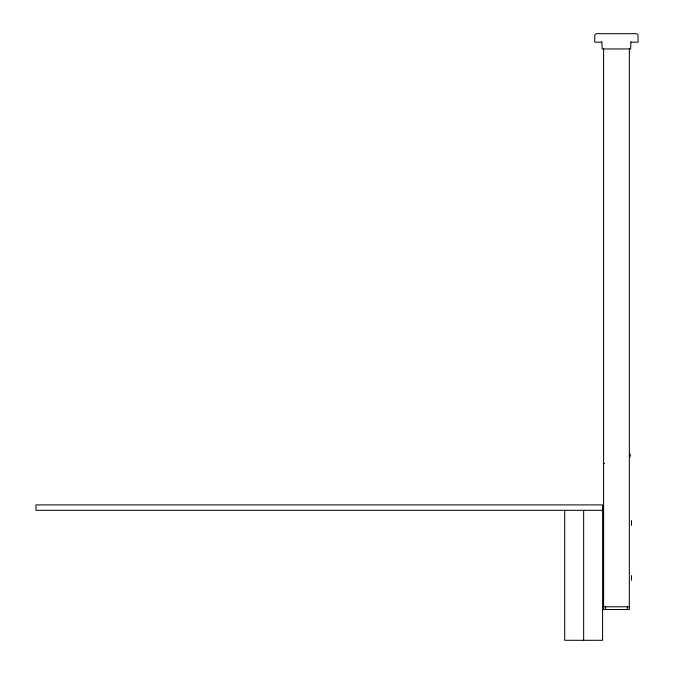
<?xml version="1.0" encoding="UTF-8"?>
<svg xmlns="http://www.w3.org/2000/svg" width="674" height="674" viewBox="0 0 674 674"><rect width="100%" height="100%" fill="white"/><g stroke="black" fill="none" stroke-linecap="round" stroke-linejoin="round"><path stroke-width="1.01" d="M601.857 42.176L594.729 42.176L594.729 35.73A2.03 2.03 0 0 1 596.768 33.7L636.029 33.7A2.03 2.03 0 0 1 638.059 35.73L638.059 42.176L630.94 42.176M629.339 453.695L630.021 453.695L630.021 456.93L629.339 456.93M629.339 455.312L630.021 455.312M604.443 463.485L603.609 463.105M602.598 510.311L35.941 510.311L35.941 504.902L602.598 504.902L602.598 640.3L564.686 640.3L564.686 510.311M603.609 606.785L629.339 606.785M603.609 609.498L629.339 609.498L629.339 48.873M631.504 520.564L631.504 525.358M631.504 575.571L631.504 580.365M630.94 41.864L630.645 48.949L602.168 48.949L601.823 41.864M627.309 606.785L627.309 609.498M605.64 606.785L605.64 609.498M603.609 48.873L603.609 609.498M583.642 510.311L583.642 640.3"/></g></svg>
